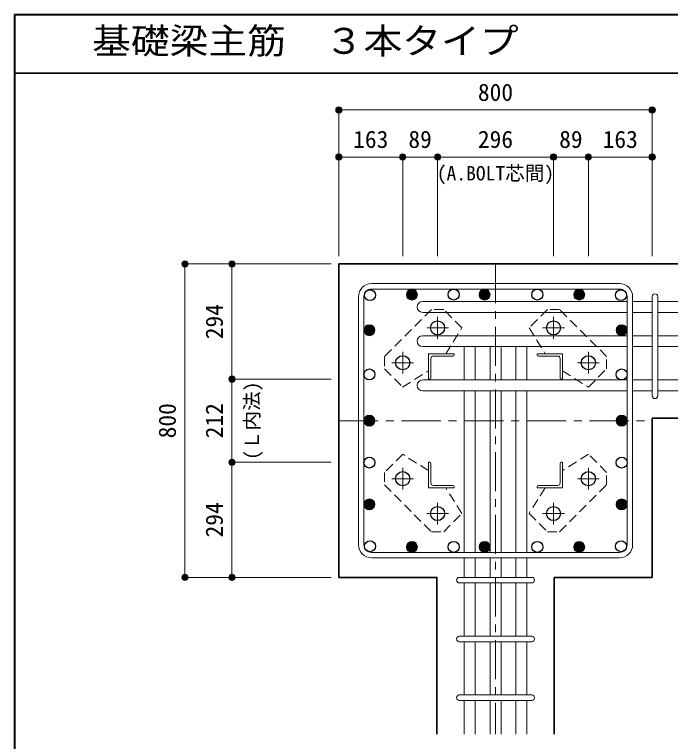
# Model space of a CAD drawing. Units: millimetres at full size, sheet at 1:20. Extents: x -3982 to 3969, y -2797 to 2801.
# Drawn here: x -3982 to -2307, y 945 to 2801 of the extents above; entities that cross this region are included whole.
import ezdxf
from ezdxf.enums import TextEntityAlignment as Align

# ---------------------------------------------------------------- set-up
doc = ezdxf.new("R2010")
doc.units = ezdxf.units.MM
doc.header["$LTSCALE"] = 20
doc.header["$PDMODE"] = 32
doc.header["$PDSIZE"] = 12
doc.linetypes.add('CHAIN1', pattern=[8, 5, -1, 1, -1])
doc.linetypes.add('DASHED1', pattern=[1.8, 1.2, -0.6])
for name, color, linetype, lineweight in [('6-1_躯体線', 2, 'Continuous', 35), ('6-2_A.Bolt_', 4, 'Continuous', 9), ('6-3_柱型主筋', 4, 'Continuous', 9), ('6-4_フープ', 7, 'Continuous', 18), ('6-5_梁主筋', 7, 'Continuous', 18), ('6-6_S.T.P.', 7, 'Continuous', 18), ('6-7_文字', 7, 'Continuous', 18), ('6-9', 4, 'DASHED1', 9), ('6-D_寸法', 4, 'Continuous', 9), ('F-0_枠', 6, 'Continuous', 40)]:
    doc.layers.add(name, color=color, linetype=linetype, lineweight=lineweight)
doc.styles.add('ＭＳ ゴシック', font='')
doc.styles.get('ＭＳ ゴシック').set_extended_font_data('MS Gothic')

msp = doc.modelspace()

# ---------------------------------------------------------------- linework, layer by layer
at = {"layer": '6-1_躯体線'}
for p, q in [((-3153.87, 1364.12), (-3153.87, 2164.12)), ((-1953.87, 2164.12), (-3153.87, 2164.12)), ((-2353.87, 1364.12), (-2353.87, 1770.62)), ((-1953.87, 1770.62), (-2353.87, 1770.62)), ((-2604.37, 964.12), (-2604.37, 1364.12)), ((-2353.87, 1364.12), (-2604.37, 1364.12))]:
    msp.add_line(p, q, dxfattribs=at)
msp.add_lwpolyline([(-2903.37, 964.12), (-2903.37, 1364.12), (-3153.87, 1364.12)], dxfattribs=at)
at = {"layer": '6-2_A.Bolt_', "linetype": 'CHAIN1'}
for p, q in [((-2901.87, 1973.42), (-2901.87, 2028.92)), ((-2605.87, 1973.42), (-2605.87, 2028.92)), ((-2874.17, 2001.12), (-2929.67, 2001.12)), ((-2633.57, 2001.13), (-2578.07, 2001.13)), ((-2990.87, 1884.42), (-2990.87, 1939.92)), ((-2516.87, 1884.42), (-2516.87, 1939.92)), ((-2963.17, 1912.12), (-3018.67, 1912.12)), ((-2544.57, 1912.12), (-2489.07, 1912.12)), ((-2990.87, 1643.82), (-2990.87, 1588.32)), ((-2516.87, 1643.82), (-2516.87, 1588.32)), ((-2963.17, 1616.12), (-3018.67, 1616.12)), ((-2544.57, 1616.12), (-2489.07, 1616.12)), ((-2901.87, 1554.82), (-2901.87, 1499.32)), ((-2605.87, 1554.82), (-2605.87, 1499.32)), ((-2874.17, 1527.12), (-2929.67, 1527.12)), ((-2633.57, 1527.12), (-2578.07, 1527.12))]:
    msp.add_line(p, q, dxfattribs=at)
at = {"layer": '6-2_A.Bolt_'}
for p, q in [((-2924.87, 1870.12), (-2924.87, 1935.12)), ((-2859.87, 1935.12), (-2924.87, 1935.12)), ((-2859.87, 1935.12), (-2859.87, 1932.12)), ((-2647.87, 1935.12), (-2647.87, 1932.12)), ((-2647.87, 1935.12), (-2582.87, 1935.12)), ((-2582.87, 1870.12), (-2582.87, 1935.12)), ((-2918.87, 1873.12), (-2918.87, 1923.12)), ((-2862.87, 1929.12), (-2912.87, 1929.12)), ((-2644.87, 1929.12), (-2594.87, 1929.12)), ((-2588.87, 1873.12), (-2588.87, 1923.12)), ((-2924.87, 1870.12), (-2921.87, 1870.12)), ((-2582.87, 1870.12), (-2585.87, 1870.12)), ((-2924.87, 1658.12), (-2921.87, 1658.12)), ((-2924.87, 1658.12), (-2924.87, 1593.12)), ((-2918.87, 1655.12), (-2918.87, 1605.12)), ((-2588.87, 1655.12), (-2588.87, 1605.12)), ((-2582.87, 1658.12), (-2585.87, 1658.12)), ((-2582.87, 1658.12), (-2582.87, 1593.12)), ((-2862.87, 1599.12), (-2912.87, 1599.12)), ((-2859.87, 1593.12), (-2859.87, 1596.12)), ((-2647.87, 1593.12), (-2647.87, 1596.12)), ((-2644.87, 1599.12), (-2594.87, 1599.12)), ((-2859.87, 1593.12), (-2924.87, 1593.12)), ((-2647.87, 1593.12), (-2582.87, 1593.12))]:
    msp.add_line(p, q, dxfattribs=at)
at = {"layer": '6-2_A.Bolt_', "color": 3, "lineweight": 25}
for centre in [(-2901.87, 2001.12), (-2605.87, 2001.13), (-2990.87, 1912.12), (-2516.87, 1912.12), (-2990.87, 1616.12), (-2516.87, 1616.12), (-2901.87, 1527.12), (-2605.87, 1527.12)]:
    msp.add_circle(centre, 18, dxfattribs=at)
at = {"layer": '6-2_A.Bolt_'}
for centre, radius, start, end in [((-2862.87, 1932.12), 3, 270, 0), ((-2644.87, 1932.12), 3, 180, 270), ((-2912.87, 1923.12), 6, 90, 180), ((-2594.87, 1923.12), 6, 0, 90), ((-2921.87, 1873.12), 3, 270, 0), ((-2585.87, 1873.12), 3, 180, 270), ((-2921.87, 1655.12), 3, 0, 90), ((-2585.87, 1655.12), 3, 90, 180), ((-2912.87, 1605.12), 6, 180, 270), ((-2862.87, 1596.12), 3, 0, 90), ((-2644.87, 1596.12), 3, 90, 180), ((-2594.87, 1605.12), 6, 270, 0)]:
    msp.add_arc(centre, radius, start, end, dxfattribs=at)
at = {"layer": '6-3_柱型主筋', "color": 3, "lineweight": 25}
for centre in [(-3074.26, 2084.51), (-2860.66, 2086.12), (-2647.07, 2086.12), (-2433.48, 2084.51), (-3075.87, 1882.12), (-2431.87, 1882.12), (-3075.87, 1657.33), (-2431.87, 1657.33), (-3074.26, 1443.74), (-2860.66, 1442.12), (-2647.07, 1442.12), (-2433.48, 1443.74)]:
    msp.add_circle(centre, 14, dxfattribs=at)
at = {"layer": '6-3_柱型主筋'}
for centre, radius in [((-2967.46, 2086.12), 14), ((-2967.46, 2086.12), 12.5), ((-2967.46, 2086.12), 11), ((-2781.87, 2086.12), 14), ((-2781.87, 2086.12), 12.5), ((-2781.87, 2086.12), 11), ((-2540.27, 2086.12), 14), ((-2540.27, 2086.12), 12.5), ((-2540.27, 2086.12), 11), ((-2967.46, 2086.12), 9.5), ((-2967.46, 2086.12), 8), ((-2967.46, 2086.12), 6.5), ((-2967.46, 2086.12), 5), ((-2967.46, 2086.12), 3.5), ((-2967.46, 2086.12), 2), ((-2967.46, 2086.12), 0.5), ((-2781.87, 2086.12), 9.5), ((-2781.87, 2086.12), 8), ((-2781.87, 2086.12), 6.5), ((-2781.87, 2086.12), 5), ((-2781.87, 2086.12), 3.5), ((-2781.87, 2086.12), 2), ((-2781.87, 2086.12), 0.5), ((-2540.27, 2086.12), 9.5), ((-2540.27, 2086.12), 8), ((-2540.27, 2086.12), 6.5), ((-2540.27, 2086.12), 5), ((-2540.27, 2086.12), 3.5), ((-2540.27, 2086.12), 2), ((-2540.27, 2086.12), 0.5), ((-3075.87, 1995.13), 14), ((-3075.87, 1995.13), 12.5), ((-3075.87, 1995.13), 11), ((-3075.87, 1995.13), 9.5), ((-2431.87, 1995.13), 14), ((-2431.87, 1995.13), 12.5), ((-2431.87, 1995.13), 11), ((-2431.87, 1995.13), 9.5), ((-3075.87, 1995.13), 8), ((-3075.87, 1995.13), 6.5), ((-3075.87, 1995.13), 5), ((-3075.87, 1995.13), 3.5), ((-3075.87, 1995.13), 2), ((-3075.87, 1995.13), 0.5), ((-2431.87, 1995.13), 8), ((-2431.87, 1995.13), 6.5), ((-2431.87, 1995.13), 5), ((-2431.87, 1995.13), 3.5), ((-2431.87, 1995.13), 2), ((-2431.87, 1995.13), 0.5), ((-3075.87, 1764.12), 14), ((-3075.87, 1764.12), 12.5), ((-3075.87, 1764.12), 11), ((-3075.87, 1764.12), 9.5), ((-3075.87, 1764.12), 8), ((-3075.87, 1764.12), 6.5), ((-3075.87, 1764.12), 5), ((-3075.87, 1764.12), 3.5), ((-3075.87, 1764.12), 2), ((-3075.87, 1764.12), 0.5), ((-2431.87, 1764.12), 14), ((-2431.87, 1764.12), 12.5), ((-2431.87, 1764.12), 11), ((-2431.87, 1764.12), 9.5), ((-2431.87, 1764.12), 8), ((-2431.87, 1764.12), 6.5), ((-2431.87, 1764.12), 5), ((-2431.87, 1764.12), 3.5), ((-2431.87, 1764.12), 2), ((-2431.87, 1764.12), 0.5), ((-3075.87, 1550.53), 14), ((-3075.87, 1550.53), 12.5), ((-3075.87, 1550.53), 11), ((-3075.87, 1550.53), 9.5), ((-3075.87, 1550.53), 8), ((-2431.87, 1550.53), 14), ((-2431.87, 1550.53), 12.5), ((-2431.87, 1550.53), 11), ((-2431.87, 1550.53), 9.5), ((-2431.87, 1550.53), 8), ((-3075.87, 1550.53), 6.5), ((-3075.87, 1550.53), 5), ((-3075.87, 1550.53), 3.5), ((-3075.87, 1550.53), 2), ((-3075.87, 1550.53), 0.5), ((-2431.87, 1550.53), 6.5), ((-2431.87, 1550.53), 5), ((-2431.87, 1550.53), 3.5), ((-2431.87, 1550.53), 2), ((-2431.87, 1550.53), 0.5), ((-2967.46, 1442.12), 14), ((-2967.46, 1442.12), 12.5), ((-2967.46, 1442.12), 11), ((-2967.46, 1442.12), 9.5), ((-2967.46, 1442.12), 8), ((-2967.46, 1442.12), 6.5), ((-2781.87, 1442.12), 14), ((-2781.87, 1442.12), 12.5), ((-2781.87, 1442.12), 11), ((-2781.87, 1442.12), 9.5), ((-2781.87, 1442.12), 8), ((-2781.87, 1442.12), 6.5), ((-2540.27, 1442.12), 14), ((-2540.27, 1442.12), 12.5), ((-2540.27, 1442.12), 11), ((-2540.27, 1442.12), 9.5), ((-2540.27, 1442.12), 8), ((-2540.27, 1442.12), 6.5), ((-2967.46, 1442.12), 5), ((-2967.46, 1442.12), 3.5), ((-2967.46, 1442.12), 2), ((-2967.46, 1442.12), 0.5), ((-2781.87, 1442.12), 5), ((-2781.87, 1442.12), 3.5), ((-2781.87, 1442.12), 2), ((-2781.87, 1442.12), 0.5), ((-2540.27, 1442.12), 5), ((-2540.27, 1442.12), 3.5), ((-2540.27, 1442.12), 2), ((-2540.27, 1442.12), 0.5)]:
    msp.add_circle(centre, radius, dxfattribs=at)
at = {"layer": '6-4_フープ'}
for p, q in [((-2437.37, 2114.12), (-3070.37, 2114.12)), ((-2437.37, 2100.12), (-3070.37, 2100.12)), ((-3103.87, 1447.62), (-3103.87, 2080.62)), ((-3089.87, 1447.62), (-3089.87, 2080.62)), ((-2417.87, 1447.62), (-2417.87, 2080.62)), ((-2403.87, 1447.62), (-2403.87, 2080.62)), ((-2437.37, 1428.12), (-3070.37, 1428.12)), ((-2437.37, 1414.12), (-3070.37, 1414.12))]:
    msp.add_line(p, q, dxfattribs=at)
for centre, radius, start, end in [((-3070.37, 2080.62), 33.5, 90, 180), ((-3070.37, 2080.62), 19.5, 90, 180), ((-2437.37, 2080.62), 33.5, 0, 90), ((-2437.37, 2080.62), 19.5, 0, 90), ((-3070.37, 1447.62), 33.5, 180, 270), ((-3070.37, 1447.62), 19.5, 180, 270), ((-2437.37, 1447.62), 33.5, 270, 0), ((-2437.37, 1447.62), 19.5, 270, 0)]:
    msp.add_arc(centre, radius, start, end, dxfattribs=at)
at = {"layer": '6-5_梁主筋'}
for p, q in [((-2939.87, 2068.51), (-2417.87, 2068.51)), ((-2353.87, 2068.51), (-2403.87, 2068.51)), ((-2203.87, 2068.51), (-2339.87, 2068.51)), ((-2939.87, 2040.51), (-2417.87, 2040.51)), ((-2353.87, 2040.51), (-2403.87, 2040.51)), ((-2203.87, 2040.51), (-2339.87, 2040.51)), ((-2939.87, 1981.13), (-2417.87, 1981.13)), ((-2353.87, 1981.13), (-2403.87, 1981.13)), ((-2203.87, 1981.13), (-2339.87, 1981.13)), ((-2939.87, 1953.13), (-2417.87, 1953.13)), ((-2833.87, 1950.12), (-2833.87, 1868.12)), ((-2805.87, 1950.12), (-2805.87, 1868.12)), ((-2767.87, 1950.12), (-2767.87, 1868.12)), ((-2739.87, 1950.12), (-2739.87, 1868.12)), ((-2701.87, 1950.12), (-2701.87, 1868.12)), ((-2673.87, 1950.12), (-2673.87, 1868.12)), ((-2353.87, 1953.13), (-2403.87, 1953.13)), ((-2203.87, 1953.13), (-2339.87, 1953.13)), ((-2939.87, 1868.12), (-2417.87, 1868.12)), ((-2353.87, 1868.12), (-2403.87, 1868.12)), ((-2203.87, 1868.12), (-2339.87, 1868.12)), ((-2939.87, 1840.12), (-2417.87, 1840.12)), ((-2833.87, 1840.12), (-2833.87, 1428.12)), ((-2805.87, 1840.12), (-2805.87, 1428.12)), ((-2767.87, 1840.12), (-2767.87, 1428.12)), ((-2739.87, 1840.12), (-2739.87, 1428.12)), ((-2701.87, 1840.12), (-2701.87, 1428.12)), ((-2673.87, 1840.12), (-2673.87, 1428.12)), ((-2353.87, 1840.12), (-2403.87, 1840.12)), ((-2203.87, 1840.12), (-2339.87, 1840.12)), ((-2833.87, 1414.12), (-2833.87, 1364.12)), ((-2805.87, 1414.12), (-2805.87, 1364.12)), ((-2767.87, 1414.12), (-2767.87, 1364.12)), ((-2739.87, 1414.12), (-2739.87, 1364.12)), ((-2701.87, 1414.12), (-2701.87, 1364.12)), ((-2673.87, 1414.12), (-2673.87, 1364.12)), ((-2833.87, 1350.12), (-2833.87, 1214.12)), ((-2805.87, 1350.12), (-2805.87, 1214.12)), ((-2767.87, 1350.12), (-2767.87, 1214.12)), ((-2739.87, 1350.12), (-2739.87, 1214.12)), ((-2701.87, 1350.12), (-2701.87, 1214.12)), ((-2673.87, 1350.12), (-2673.87, 1214.12)), ((-2833.87, 1200.12), (-2833.87, 1064.12)), ((-2805.87, 1200.12), (-2805.87, 1064.12)), ((-2767.87, 1200.12), (-2767.87, 1064.12)), ((-2739.87, 1200.12), (-2739.87, 1064.12)), ((-2701.87, 1200.12), (-2701.87, 1064.12)), ((-2673.87, 1200.12), (-2673.87, 1064.12)), ((-2833.87, 1050.12), (-2833.87, 964.12)), ((-2805.87, 1050.12), (-2805.87, 964.12)), ((-2767.87, 1050.12), (-2767.87, 964.12)), ((-2739.87, 1050.12), (-2739.87, 964.12)), ((-2701.87, 1050.12), (-2701.87, 964.12)), ((-2673.87, 1050.12), (-2673.87, 964.12))]:
    msp.add_line(p, q, dxfattribs=at)
for centre, start, end in [((-2939.87, 2054.51), 90, 180), ((-2939.87, 2054.51), 180, 270), ((-2939.87, 1967.13), 90, 180), ((-2939.87, 1967.13), 180, 270), ((-2819.87, 1950.12), 167.62341, 180), ((-2819.87, 1950.12), 0, 12.37659), ((-2753.87, 1950.12), 167.62341, 180), ((-2753.87, 1950.12), 0, 12.37659), ((-2687.87, 1950.12), 167.62341, 180), ((-2687.87, 1950.12), 0, 12.37659), ((-2939.87, 1854.12), 90, 180), ((-2939.87, 1854.12), 180, 270)]:
    msp.add_arc(centre, 14, start, end, dxfattribs=at)
at = {"layer": '6-6_S.T.P.'}
for p, q in [((-2353.87, 1827.62), (-2353.87, 2080.62)), ((-2353.87, 1827.62), (-2353.87, 2080.62)), ((-2353.87, 1827.62), (-2353.87, 2080.62)), ((-2353.87, 1827.62), (-2353.87, 2080.62)), ((-2339.87, 1827.62), (-2339.87, 2080.62)), ((-2339.87, 1827.62), (-2339.87, 2080.62)), ((-2339.87, 1827.62), (-2339.87, 2080.62)), ((-2339.87, 1827.62), (-2339.87, 2080.62)), ((-2846.37, 1364.12), (-2661.37, 1364.12)), ((-2846.37, 1350.12), (-2661.37, 1350.12)), ((-2846.37, 1214.12), (-2661.37, 1214.12)), ((-2846.37, 1200.12), (-2661.37, 1200.12)), ((-2846.37, 1064.12), (-2661.37, 1064.12)), ((-2846.37, 1050.12), (-2661.37, 1050.12))]:
    msp.add_line(p, q, dxfattribs=at)
for centre, start, end in [((-2346.87, 2081.01), 0, 180), ((-2346.87, 2081.01), 0, 180), ((-2346.87, 2081.01), 0, 180), ((-2346.87, 2081.01), 0, 180), ((-2346.87, 1827.62), 180, 0), ((-2346.87, 1827.62), 180, 0), ((-2346.87, 1827.62), 180, 0), ((-2346.87, 1827.62), 180, 0), ((-2846.37, 1357.12), 90, 270), ((-2846.37, 1357.12), 90, 270), ((-2846.37, 1357.12), 90, 270), ((-2846.37, 1357.12), 90, 270), ((-2661.37, 1357.12), 270, 90), ((-2661.37, 1357.12), 270, 90), ((-2661.37, 1357.12), 270, 90), ((-2661.37, 1357.12), 270, 90), ((-2846.37, 1207.12), 90, 270), ((-2661.37, 1207.12), 270, 90), ((-2846.37, 1057.12), 90, 270), ((-2661.37, 1057.12), 270, 90)]:
    msp.add_arc(centre, 7, start, end, dxfattribs=at)
at = {"layer": '6-9'}
for p, q in [((-2917.37, 2047.82), (-3037.57, 1927.62)), ((-2886.27, 2047.82), (-2917.37, 2047.82)), ((-2839.57, 2001.12), (-2886.27, 2047.82)), ((-2590.37, 2047.82), (-2621.47, 2047.82)), ((-2470.17, 1927.62), (-2590.37, 2047.82)), ((-2881, 1935.12), (-2839.57, 2001.12)), ((-3037.57, 1927.62), (-3037.57, 1896.52)), ((-2470.17, 1896.52), (-2470.17, 1927.62)), ((-2516.87, 1849.82), (-2470.17, 1896.52)), ((-2582.87, 1891.26), (-2516.87, 1849.82)), ((-2990.87, 1678.42), (-3037.57, 1631.72)), ((-2924.87, 1636.99), (-2990.87, 1678.42)), ((-3037.57, 1631.72), (-3037.57, 1600.62)), ((-2470.17, 1600.62), (-2470.17, 1631.72)), ((-3037.57, 1600.62), (-2917.37, 1480.42)), ((-2590.37, 1480.42), (-2470.17, 1600.62)), ((-2626.73, 1593.12), (-2668.17, 1527.12)), ((-2668.17, 1527.12), (-2621.47, 1480.42)), ((-2917.37, 1480.42), (-2886.27, 1480.42)), ((-2621.47, 1480.42), (-2590.37, 1480.42))]:
    msp.add_line(p, q, dxfattribs=at)
for points in [[(-2621.47, 2047.82), (-2668.17, 2001.22), (-2626.73, 1935.12)], [(-3037.57, 1896.52), (-2990.97, 1849.82), (-2924.87, 1891.26)], [(-2470.17, 1631.72), (-2516.77, 1678.42), (-2582.87, 1636.99)], [(-2886.27, 1480.42), (-2839.57, 1527.02), (-2881.01, 1593.12)]]:
    msp.add_lwpolyline(points, dxfattribs=at)
at = {"layer": '6-D_寸法'}
for p, q in [((-2353.87, 2557.15), (-3153.87, 2557.15)), ((-2353.87, 2557.15), (-2353.87, 2437.15)), ((-3153.87, 2437.15), (-2990.87, 2437.15)), ((-2990.87, 2437.15), (-2990.87, 2184.12)), ((-2990.87, 2437.15), (-2901.87, 2437.15)), ((-2901.87, 2437.15), (-2901.87, 2184.12)), ((-2901.87, 2437.15), (-2605.87, 2437.15)), ((-2605.87, 2437.15), (-2901.87, 2437.15)), ((-2605.87, 2437.15), (-2605.87, 2184.12)), ((-2605.87, 2437.15), (-2516.87, 2437.15)), ((-2516.87, 2437.15), (-2516.87, 2184.12)), ((-2516.87, 2437.15), (-2353.87, 2437.15)), ((-2353.87, 2437.15), (-2353.87, 2184.12)), ((-3546.89, 2164.12), (-3426.89, 2164.12)), ((-3546.89, 2164.12), (-3546.89, 1364.12)), ((-3426.89, 2164.12), (-3173.87, 2164.12)), ((-3426.89, 2164.12), (-3426.89, 1870.12)), ((-3426.89, 1870.12), (-3173.87, 1870.12)), ((-3426.89, 1870.12), (-3426.89, 1658.12)), ((-3426.89, 1658.12), (-3173.87, 1658.12)), ((-3426.89, 1658.12), (-3426.89, 1364.12))]:
    msp.add_line(p, q, dxfattribs=at)
at = {"layer": '6-D_寸法', "linetype": 'CHAIN1'}
for p, q in [((-2753.87, 2164.12), (-2753.87, 964.12)), ((-3153.87, 1764.12), (-2353.87, 1764.12))]:
    msp.add_line(p, q, dxfattribs=at)
at = {"layer": '6-D_寸法'}
for points in [[(-3153.87, 2557.15), (-3153.87, 2437.15), (-3153.87, 2184.12)], [(-3546.89, 1364.12), (-3426.89, 1364.12), (-3173.87, 1364.12)]]:
    msp.add_lwpolyline(points, dxfattribs=at)
for centre, radius in [((-3153.87, 2557.15), 8), ((-3153.87, 2557.15), 7.2), ((-3153.87, 2557.15), 6.4), ((-3153.87, 2557.15), 5.6), ((-3153.87, 2557.15), 4.8), ((-3153.87, 2557.15), 4), ((-3153.87, 2557.15), 3.2), ((-2353.87, 2557.15), 8), ((-2353.87, 2557.15), 7.2), ((-2353.87, 2557.15), 6.4), ((-2353.87, 2557.15), 5.6), ((-2353.87, 2557.15), 4.8), ((-2353.87, 2557.15), 4), ((-2353.87, 2557.15), 3.2), ((-3153.87, 2557.15), 2.4), ((-3153.87, 2557.15), 1.6), ((-3153.87, 2557.15), 0.8), ((-2353.87, 2557.15), 2.4), ((-2353.87, 2557.15), 1.6), ((-2353.87, 2557.15), 0.8), ((-3153.87, 2437.15), 8), ((-3153.87, 2437.15), 7.2), ((-3153.87, 2437.15), 6.4), ((-3153.87, 2437.15), 5.6), ((-3153.87, 2437.15), 4.8), ((-3153.87, 2437.15), 4), ((-3153.87, 2437.15), 3.2), ((-3153.87, 2437.15), 2.4), ((-3153.87, 2437.15), 1.6), ((-3153.87, 2437.15), 0.8), ((-2990.87, 2437.15), 8), ((-2990.87, 2437.15), 7.2), ((-2990.87, 2437.15), 6.4), ((-2990.87, 2437.15), 5.6), ((-2990.87, 2437.15), 4.8), ((-2990.87, 2437.15), 4), ((-2990.87, 2437.15), 3.2), ((-2990.87, 2437.15), 2.4), ((-2990.87, 2437.15), 1.6), ((-2990.87, 2437.15), 0.8), ((-2901.87, 2437.15), 8), ((-2901.87, 2437.15), 7.2), ((-2901.87, 2437.15), 6.4), ((-2901.87, 2437.15), 5.6), ((-2901.87, 2437.15), 4.8), ((-2901.87, 2437.15), 4), ((-2901.87, 2437.15), 3.2), ((-2901.87, 2437.15), 2.4), ((-2901.87, 2437.15), 1.6), ((-2901.87, 2437.15), 0.8), ((-2605.87, 2437.15), 8), ((-2605.87, 2437.15), 7.2), ((-2605.87, 2437.15), 6.4), ((-2605.87, 2437.15), 5.6), ((-2605.87, 2437.15), 4.8), ((-2605.87, 2437.15), 4), ((-2605.87, 2437.15), 3.2), ((-2605.87, 2437.15), 2.4), ((-2605.87, 2437.15), 1.6), ((-2605.87, 2437.15), 0.8), ((-2516.87, 2437.15), 8), ((-2516.87, 2437.15), 7.2), ((-2516.87, 2437.15), 6.4), ((-2516.87, 2437.15), 5.6), ((-2516.87, 2437.15), 4.8), ((-2516.87, 2437.15), 4), ((-2516.87, 2437.15), 3.2), ((-2516.87, 2437.15), 2.4), ((-2516.87, 2437.15), 1.6), ((-2516.87, 2437.15), 0.8), ((-2353.87, 2437.15), 8), ((-2353.87, 2437.15), 7.2), ((-2353.87, 2437.15), 6.4), ((-2353.87, 2437.15), 5.6), ((-2353.87, 2437.15), 4.8), ((-2353.87, 2437.15), 4), ((-2353.87, 2437.15), 3.2), ((-2353.87, 2437.15), 2.4), ((-2353.87, 2437.15), 1.6), ((-2353.87, 2437.15), 0.8), ((-3546.89, 2164.12), 8), ((-3546.89, 2164.12), 7.2), ((-3426.89, 2164.12), 8), ((-3426.89, 2164.12), 7.2), ((-3546.89, 2164.12), 6.4), ((-3546.89, 2164.12), 5.6), ((-3546.89, 2164.12), 4.8), ((-3546.89, 2164.12), 4), ((-3546.89, 2164.12), 3.2), ((-3546.89, 2164.12), 2.4), ((-3546.89, 2164.12), 1.6), ((-3546.89, 2164.12), 0.8), ((-3426.89, 2164.12), 6.4), ((-3426.89, 2164.12), 5.6), ((-3426.89, 2164.12), 4.8), ((-3426.89, 2164.12), 4), ((-3426.89, 2164.12), 3.2), ((-3426.89, 2164.12), 2.4), ((-3426.89, 2164.12), 1.6), ((-3426.89, 2164.12), 0.8), ((-3426.89, 1870.12), 8), ((-3426.89, 1870.12), 7.2), ((-3426.89, 1870.12), 6.4), ((-3426.89, 1870.12), 5.6), ((-3426.89, 1870.12), 4.8), ((-3426.89, 1870.12), 4), ((-3426.89, 1870.12), 3.2), ((-3426.89, 1870.12), 2.4), ((-3426.89, 1870.12), 1.6), ((-3426.89, 1870.12), 0.8), ((-3426.89, 1658.12), 8), ((-3426.89, 1658.12), 7.2), ((-3426.89, 1658.12), 6.4), ((-3426.89, 1658.12), 5.6), ((-3426.89, 1658.12), 4.8), ((-3426.89, 1658.12), 4), ((-3426.89, 1658.12), 3.2), ((-3426.89, 1658.12), 2.4), ((-3426.89, 1658.12), 1.6), ((-3426.89, 1658.12), 0.8), ((-3546.89, 1364.12), 8), ((-3546.89, 1364.12), 7.2), ((-3546.89, 1364.12), 6.4), ((-3546.89, 1364.12), 5.6), ((-3546.89, 1364.12), 4.8), ((-3546.89, 1364.12), 4), ((-3546.89, 1364.12), 3.2), ((-3546.89, 1364.12), 2.4), ((-3546.89, 1364.12), 1.6), ((-3546.89, 1364.12), 0.8), ((-3426.89, 1364.12), 8), ((-3426.89, 1364.12), 7.2), ((-3426.89, 1364.12), 6.4), ((-3426.89, 1364.12), 5.6), ((-3426.89, 1364.12), 4.8), ((-3426.89, 1364.12), 4), ((-3426.89, 1364.12), 3.2), ((-3426.89, 1364.12), 2.4), ((-3426.89, 1364.12), 1.6), ((-3426.89, 1364.12), 0.8)]:
    msp.add_circle(centre, radius, dxfattribs=at)
at = {"layer": '6-D_寸法', "color": 7}
for p in [(-3153.87, 2557.15), (-2353.87, 2557.15), (-3153.87, 2437.15), (-2990.87, 2437.15), (-2901.87, 2437.15), (-2605.87, 2437.15), (-2516.87, 2437.15), (-2353.87, 2437.15), (-3546.89, 2164.12), (-3426.89, 2164.12), (-3426.89, 1870.12), (-3426.89, 1658.12), (-3546.89, 1364.12), (-3426.89, 1364.12)]:
    msp.add_point(p, dxfattribs=at)
at = {"layer": 'F-0_枠'}
for q in [(3969.4, 2800.77), (-3981.92, -2796.83)]:
    msp.add_line((-3981.92, 2800.77), q, dxfattribs=at)
at = {"layer": 'F-0_枠', "color": 2, "lineweight": 35}
msp.add_line((-3981.92, 2650.77), (2482.4, 2650.77), dxfattribs=at)

# ---------------------------------------------------------------- texts
at = {"layer": '6-7_文字', "color": 2, "style": 'ＭＳ ゴシック', "width": 1.1}
msp.add_text('\u3000\u3000基礎梁主筋\u3000３本タイプ', height=65.98, dxfattribs=at).set_placement((-3981.92, 2680.77), align=Align.BOTTOM_LEFT)
at = {"layer": '6-D_寸法', "style": 'ＭＳ ゴシック'}
for s, height, p in [('800', 43.99, (-2798.87, 2567.15)), ('163', 43.99, (-3117.37, 2447.15)), ('89', 43.99, (-2976.37, 2447.15)), ('296', 43.99, (-2798.87, 2447.15)), ('89', 43.99, (-2591.37, 2447.15)), ('163', 43.99, (-2480.37, 2447.15)), ('(A.BOLT芯間)', 36.66, (-2903.87, 2366.42))]:
    msp.add_text(s, height=height, dxfattribs=at).set_placement(p, align=Align.BOTTOM_LEFT)
for s, height, p in [('294', 43.99, (-3436.89, 1972.12)), ('(Ｌ内法)', 36.66, (-3346.68, 1664.12)), ('800', 43.99, (-3556.89, 1719.12)), ('212', 43.99, (-3436.89, 1719.12)), ('294', 43.99, (-3436.89, 1466.12))]:
    msp.add_text(s, height=height, rotation=90, dxfattribs=at).set_placement(p, align=Align.BOTTOM_LEFT)

doc.saveas('drawing.dxf')
